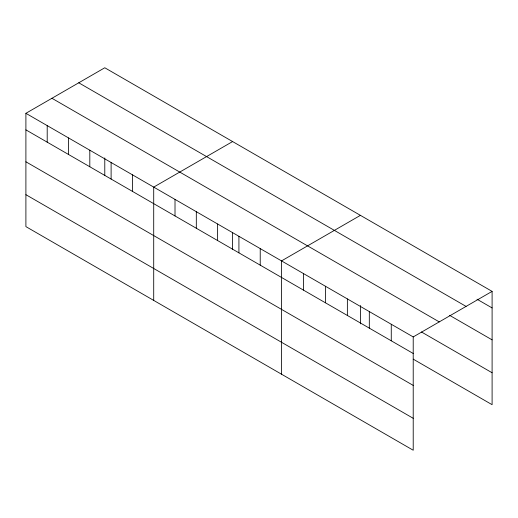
<?xml version="1.0" encoding="UTF-8"?>
<svg xmlns="http://www.w3.org/2000/svg" width="518" height="518" viewBox="0 0 518 518"><rect width="100%" height="100%" fill="white"/><g stroke="black" fill="none" stroke-linecap="round" stroke-linejoin="round"><path stroke-width="0.78" d="M25.9 113.312L413.215 336.927L413.215 450.233L25.9 226.619L25.9 113.312L104.785 67.767L492.1 291.381L492.1 404.688L413.228 359.149M232.601 141.563L153.71 187.108L153.71 300.414M360.411 215.352L281.527 260.897L281.527 374.203M413.215 336.927L492.1 291.381M477.013 299.223L492.1 307.932M78.755 82.796L466.064 306.41M449.579 315.313L492.1 339.86M51.936 98.284L439.245 321.898M421.458 331.973L492.1 372.759M25.9 129.863L413.215 353.477M25.9 161.791L413.215 385.405M25.9 194.69L413.215 418.304M391.265 324.255L391.265 340.805M369.315 311.583L369.315 328.134M360.411 305.51L360.411 323.867M347.371 298.912L347.371 315.462M325.421 286.24L325.421 302.79M303.477 273.569L303.477 290.119M260.224 248.601L260.224 265.151M238.921 236.299L238.921 252.849M232.601 232.517L232.601 249.281M217.618 224.003L217.618 240.553M196.316 211.7L196.316 228.257M175.013 199.404L175.013 215.954M132.414 174.806L132.414 191.356M111.111 162.51L111.111 179.06M104.785 157.925L104.785 175.485M89.808 150.207L89.808 166.764M68.505 137.911L68.505 154.461M47.203 125.609L47.203 142.165"/></g></svg>
